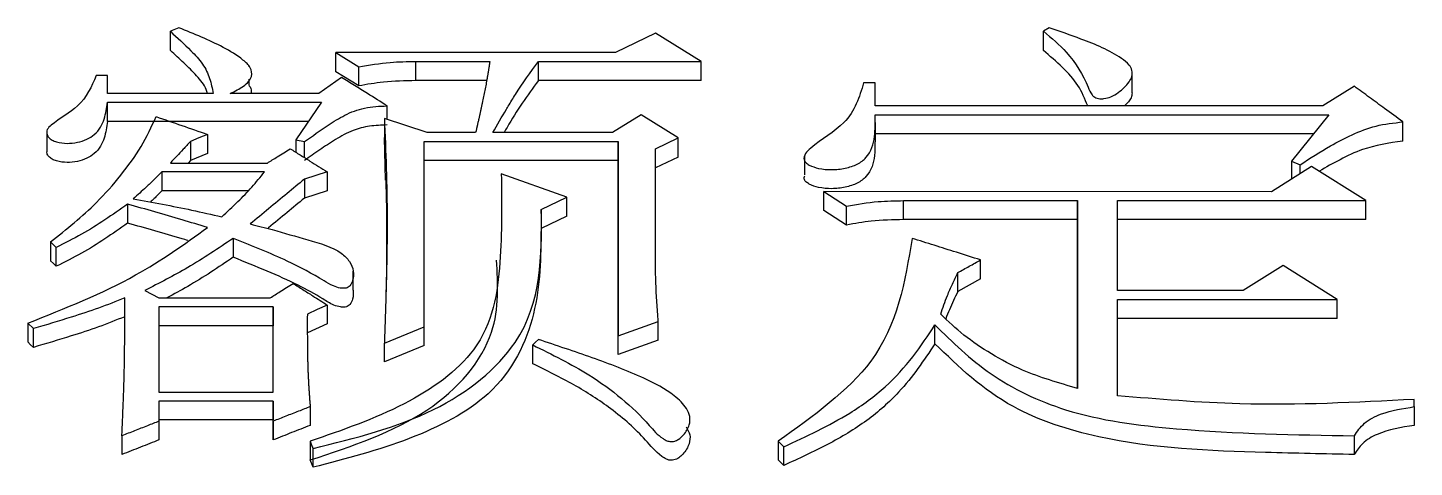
# Model space of a CAD drawing. Header units: millimetres. Extents: x 1890 to 4327, y 775 to 2498.
# Drawn here: x 2452.57 to 2457.82, y 2265.96 to 2267.63 of the extents above; entities that cross this region are included whole.
import ezdxf

# ---------------------------------------------------------------- set-up
doc = ezdxf.new("R2010")
doc.units = ezdxf.units.MM

msp = doc.modelspace()

# ---------------------------------------------------------------- linework, layer by layer
at = {"color": 7, "linetype": 'Continuous', "lineweight": 25}
for p, q in [((2453.1081, 2267.5439), (2453.1081, 2267.6166)), ((2453.1406, 2267.6301), (2453.1081, 2267.6166)), ((2454.9471, 2267.6099), (2454.7956, 2267.536)), ((2455.1201, 2267.5023), (2454.9471, 2267.6099)), ((2456.4399, 2267.63), (2456.4182, 2267.6166)), ((2456.4182, 2267.5438), (2456.4182, 2267.6166)), ((2453.7355, 2267.536), (2453.8221, 2267.4822)), ((2453.7355, 2267.4633), (2453.7355, 2267.536)), ((2454.0384, 2267.5023), (2454.3197, 2267.5023)), ((2454.0384, 2267.4297), (2454.0384, 2267.5023)), ((2454.5036, 2267.5023), (2455.1201, 2267.5023)), ((2454.5036, 2267.4297), (2454.5036, 2267.5023)), ((2455.1201, 2267.4297), (2455.1201, 2267.5023)), ((2452.8701, 2267.4485), (2452.8269, 2267.4485)), ((2452.8701, 2267.3811), (2452.8701, 2267.4485)), ((2453.4071, 2267.4823), (2453.4071, 2267.4837)), ((2453.8221, 2267.4095), (2453.7355, 2267.4633)), ((2453.8221, 2267.4095), (2453.8221, 2267.4822)), ((2456.7554, 2267.3827), (2456.7554, 2267.4561)), ((2453.4071, 2267.4111), (2453.4071, 2267.4356)), ((2453.7572, 2267.4417), (2453.6706, 2267.3811)), ((2454.3073, 2267.4297), (2454.0384, 2267.4297)), ((2455.1201, 2267.4297), (2454.5036, 2267.4297)), ((2455.78, 2267.4215), (2455.7367, 2267.4215)), ((2455.78, 2267.3338), (2455.78, 2267.4215)), ((2457.5973, 2267.408), (2457.4783, 2267.3338)), ((2453.2704, 2267.3811), (2452.8701, 2267.3811)), ((2452.8701, 2267.2749), (2452.8701, 2267.3473)), ((2453.6706, 2267.3811), (2453.3353, 2267.3811)), ((2453.6814, 2267.3473), (2453.5841, 2267.2054)), ((2453.9303, 2267.2829), (2453.9303, 2267.3338)), ((2454.893, 2267.3), (2454.7848, 2267.2324)), ((2455.0336, 2267.2121), (2454.893, 2267.3)), ((2457.4783, 2267.3338), (2455.78, 2267.3338)), ((2455.78, 2267.3), (2457.5, 2267.3)), ((2457.5, 2267.3), (2457.3593, 2267.124)), ((2453.6318, 2267.2749), (2452.8701, 2267.2749)), ((2454.0817, 2267.2324), (2453.9194, 2267.2865)), ((2453.9194, 2267.2865), (2453.9194, 2267.2142)), ((2455.7812, 2267.1978), (2455.7812, 2267.2706)), ((2457.7812, 2267.2006), (2457.7812, 2267.273)), ((2452.6391, 2267.2347), (2452.6391, 2267.162)), ((2453.1839, 2267.1986), (2453.1839, 2267.1264)), ((2453.2488, 2267.2257), (2453.2488, 2267.1534)), ((2453.5841, 2267.2054), (2453.6166, 2267.1986)), ((2453.5841, 2267.2054), (2453.5841, 2267.158)), ((2453.9241, 2267.052), (2453.9194, 2267.2142)), ((2454.0709, 2267.1986), (2454.8064, 2267.1986)), ((2454.0709, 2266.4965), (2454.0709, 2267.1986)), ((2454.2656, 2267.2324), (2454.0817, 2267.2324)), ((2454.7848, 2267.2324), (2454.3305, 2267.2324)), ((2454.8064, 2267.1986), (2454.8065, 2266.4622)), ((2454.8064, 2267.1263), (2454.8064, 2267.1986)), ((2454.9471, 2267.1715), (2455.0336, 2267.2121)), ((2455.0336, 2267.1399), (2455.0336, 2267.2121)), ((2457.4421, 2267.2276), (2455.7812, 2267.2277)), ((2453.2488, 2267.1534), (2453.1839, 2267.1264)), ((2454.9471, 2266.7566), (2454.9471, 2267.1715)), ((2455.0336, 2267.1399), (2454.9471, 2267.0993)), ((2455.5123, 2267.1451), (2455.5123, 2267.0725)), ((2453.4651, 2267.0834), (2453.0757, 2267.0834)), ((2453.0757, 2267.0834), (2453.0757, 2267.0113)), ((2453.1081, 2267.1173), (2453.4759, 2267.1173)), ((2453.1839, 2267.1264), (2453.1754, 2267.1173)), ((2453.7031, 2267.0834), (2453.7031, 2267.0113)), ((2454.8064, 2267.1263), (2454.0709, 2267.1263)), ((2454.8065, 2266.3909), (2454.8064, 2267.1263)), ((2457.4351, 2267.1037), (2457.2836, 2267.0086)), ((2457.3593, 2267.124), (2457.3918, 2267.1105)), ((2457.3593, 2267.124), (2457.3593, 2267.0562)), ((2457.3918, 2267.0765), (2457.3918, 2267.1105)), ((2457.6406, 2266.9747), (2457.4351, 2267.1037)), ((2453.6165, 2267.0562), (2453.6165, 2266.9842)), ((2454.6117, 2266.9883), (2454.3629, 2267.0766)), ((2453.4029, 2267.0113), (2453.0757, 2267.0113)), ((2453.7031, 2267.0113), (2453.6165, 2266.9842)), ((2454.5144, 2266.9407), (2454.6117, 2266.9883)), ((2454.6117, 2266.9163), (2454.6117, 2266.9883)), ((2455.5853, 2267.0087), (2455.6718, 2266.9543)), ((2457.2836, 2267.0086), (2455.5853, 2267.0087)), ((2455.5853, 2266.9367), (2455.5853, 2267.0087)), ((2455.8882, 2266.9747), (2456.548, 2266.9747)), ((2455.8882, 2266.9027), (2455.8882, 2266.9747)), ((2456.548, 2266.9747), (2456.548, 2266.2627)), ((2456.548, 2266.9027), (2456.548, 2266.9747)), ((2456.6995, 2266.9747), (2457.6406, 2266.9747)), ((2456.6995, 2266.6335), (2456.6995, 2266.9747)), ((2457.6406, 2266.9027), (2457.6406, 2266.9747)), ((2452.9459, 2266.9611), (2452.9459, 2266.8892)), ((2454.5144, 2266.9407), (2454.5144, 2266.8688)), ((2455.6718, 2266.8823), (2455.5853, 2266.9367)), ((2455.6718, 2266.8823), (2455.6718, 2266.9543)), ((2454.6117, 2266.9163), (2454.5144, 2266.8688)), ((2456.548, 2266.9027), (2455.8882, 2266.9027)), ((2456.548, 2266.2627), (2456.548, 2266.9027)), ((2457.6406, 2266.9027), (2456.6995, 2266.9027)), ((2452.6538, 2266.8181), (2452.6754, 2266.7976)), ((2452.6754, 2266.7259), (2452.6754, 2266.7976)), ((2456.1802, 2266.6781), (2456.1802, 2266.7498)), ((2457.3269, 2266.7293), (2457.1754, 2266.6335)), ((2457.5324, 2266.5993), (2457.3269, 2266.7293)), ((2453.8017, 2266.6354), (2453.8017, 2266.7078)), ((2456.0937, 2266.6304), (2456.0937, 2266.7019)), ((2456.1802, 2266.6781), (2456.0937, 2266.6304)), ((2453.0649, 2266.6062), (2453.4867, 2266.6062)), ((2457.1754, 2266.6335), (2456.6995, 2266.6335)), ((2453.0649, 2266.5719), (2453.0649, 2266.2489)), ((2453.4976, 2266.5719), (2453.0649, 2266.5719)), ((2453.4976, 2266.2489), (2453.4976, 2266.5719)), ((2453.4976, 2266.5719), (2453.4976, 2266.5005)), ((2453.7031, 2266.5788), (2453.7031, 2266.5073)), ((2456.6995, 2266.5993), (2457.5324, 2266.5993)), ((2456.6995, 2266.2351), (2456.6995, 2266.5993)), ((2457.5324, 2266.5278), (2457.5324, 2266.5993)), ((2452.5672, 2266.5102), (2452.5889, 2266.4896)), ((2452.5672, 2266.5102), (2452.5672, 2266.4389)), ((2452.935, 2266.5208), (2452.9351, 2266.5347)), ((2453.7031, 2266.5073), (2453.6274, 2266.4731)), ((2454.8065, 2266.4622), (2454.9579, 2266.5171)), ((2454.9579, 2266.4457), (2454.9579, 2266.5171)), ((2456.0072, 2266.432), (2456.0072, 2266.5034)), ((2457.5324, 2266.5278), (2456.6995, 2266.5278)), ((2452.5889, 2266.4183), (2452.5889, 2266.4896)), ((2453.4976, 2266.5005), (2453.0649, 2266.5005)), ((2453.4976, 2266.2489), (2453.4976, 2266.5005)), ((2453.9194, 2266.4347), (2454.0709, 2266.4965)), ((2454.0709, 2266.4252), (2454.0709, 2266.4965)), ((2454.8065, 2266.3909), (2454.8065, 2266.4622)), ((2453.9194, 2266.3634), (2453.9194, 2266.4347)), ((2454.0709, 2266.4252), (2453.9194, 2266.3634)), ((2454.4819, 2266.3565), (2454.4819, 2266.4278)), ((2454.9579, 2266.4457), (2454.8065, 2266.3909)), ((2453.0649, 2266.2489), (2453.4976, 2266.2489)), ((2453.4976, 2266.2144), (2453.0649, 2266.2144)), ((2453.0649, 2266.2144), (2453.0649, 2266.1384)), ((2453.4976, 2266.1384), (2453.4976, 2266.2144)), ((2453.4976, 2266.2144), (2453.4976, 2266.1434)), ((2453.6382, 2266.1937), (2453.6382, 2266.1228)), ((2455.0639, 2266.1876), (2455.0639, 2266.1885)), ((2457.8245, 2266.1937), (2457.8245, 2266.2213)), ((2457.8245, 2266.1937), (2457.8245, 2266.1227)), ((2453.4976, 2266.1434), (2453.0649, 2266.1434)), ((2453.0649, 2266.1384), (2453.0649, 2266.0676)), ((2453.4976, 2266.0676), (2453.4976, 2266.1434)), ((2453.4976, 2266.1384), (2453.4976, 2266.0676)), ((2452.9242, 2266.0832), (2452.9242, 2266.0124)), ((2457.5973, 2266.0123), (2457.5973, 2266.0831)), ((2453.649, 2265.964), (2453.649, 2266.0347)), ((2455.4122, 2266.0624), (2455.4339, 2266.0416)), ((2455.4122, 2266.0624), (2455.4122, 2265.9916)), ((2455.4339, 2265.9709), (2455.4339, 2266.0416)), ((2453.649, 2265.964), (2453.6382, 2265.9916)), ((2455.4122, 2265.9916), (2455.4339, 2265.9709))]:
    msp.add_line(p, q, dxfattribs=at)
at = {"color": 7, "linetype": 'Continuous', "lineweight": 25, "flags": 128}
for points in [[(2454.7956, 2267.536), (2454.3753, 2267.536), (2453.7355, 2267.536)], [(2452.8701, 2267.3473), (2453.2758, 2267.3473), (2453.6814, 2267.3473)], [(2453.2488, 2267.2257), (2453.2163, 2267.2121), (2453.1839, 2267.1986)], [(2453.6166, 2267.1376), (2453.6166, 2267.1513), (2453.6166, 2267.1749), (2453.6166, 2267.1986)], [(2453.7031, 2267.0834), (2453.6598, 2267.0698), (2453.6165, 2267.0562)], [(2452.6538, 2266.8181), (2452.6538, 2266.7919), (2452.6538, 2266.7691), (2452.6538, 2266.7463)], [(2453.3462, 2266.8317), (2453.3462, 2266.7998), (2453.3462, 2266.7799), (2453.3462, 2266.76)], [(2452.6754, 2266.7259), (2452.6646, 2266.7361), (2452.6538, 2266.7463)], [(2453.0108, 2266.6336), (2453.0378, 2266.6199), (2453.0649, 2266.6062)], [(2453.7031, 2266.5788), (2453.6652, 2266.5616), (2453.6274, 2266.5445)], [(2454.5035, 2266.4484), (2454.4927, 2266.4381), (2454.4819, 2266.4278)], [(2452.5889, 2266.4183), (2452.5781, 2266.4286), (2452.5673, 2266.4389)], [(2453.6382, 2266.0624), (2453.6382, 2266.0336), (2453.6382, 2266.0126), (2453.6382, 2265.9916)]]:
    msp.add_lwpolyline(points, dxfattribs=at)
at = {"color": 7, "linetype": 'Continuous', "lineweight": 25}
for points, knots in [([(2453.1081, 2267.6166), (2453.1346, 2267.5923), (2453.1781, 2267.5524), (2453.2327, 2267.4938), (2453.2595, 2267.4382), (2453.2668, 2267.4001), (2453.2704, 2267.3811)], [0, 0, 0, 0, 0.3446396, 0.5657566, 0.7835326, 1, 1, 1, 1]), ([(2453.3353, 2267.3811), (2453.3526, 2267.3896), (2453.3867, 2267.4063), (2453.4212, 2267.4416), (2453.4141, 2267.4805), (2453.3736, 2267.5181), (2453.2848, 2267.5716), (2453.1979, 2267.6068), (2453.1406, 2267.6301)], [0, 0, 0, 0, 0.121784, 0.238894, 0.329996, 0.425945, 0.621085, 1, 1, 1, 1]), ([(2456.4182, 2267.6166), (2456.4489, 2267.5908), (2456.5236, 2267.5278), (2456.5742, 2267.4419), (2456.5969, 2267.3813), (2456.6109, 2267.3675), (2456.6213, 2267.3623), (2456.6337, 2267.3602), (2456.652, 2267.3613), (2456.6773, 2267.3685), (2456.7116, 2267.3894), (2456.7385, 2267.4162), (2456.7564, 2267.4455), (2456.7556, 2267.4683), (2456.743, 2267.4926), (2456.6832, 2267.5387), (2456.5765, 2267.583), (2456.4804, 2267.6161), (2456.4399, 2267.63)], [0, 0, 0, 0, 0.1375244, 0.3354473, 0.378025, 0.3932997, 0.4036024, 0.4139367, 0.4291013, 0.4551326, 0.490172, 0.5575547, 0.5885238, 0.6196728, 0.649408, 0.6936142, 0.8709566, 1, 1, 1, 1]), ([(2453.2486, 2267.3811), (2453.2473, 2267.3859), (2453.241, 2267.4099), (2453.2078, 2267.4485), (2453.1601, 2267.4968), (2453.1255, 2267.5282), (2453.1081, 2267.5439)], [0, 0, 0, 0, 0.076897, 0.381334, 0.690062, 1, 1, 1, 1]), ([(2453.8221, 2267.4822), (2453.8618, 2267.4888), (2453.933, 2267.5008), (2454.0061, 2267.5019), (2454.0384, 2267.5023)], [0, 0, 0, 0, 0.558835, 1, 1, 1, 1]), ([(2454.3197, 2267.5023), (2454.3193, 2267.5004), (2454.3187, 2267.4964), (2454.3179, 2267.4915), (2454.317, 2267.4865), (2454.3164, 2267.4826), (2454.3157, 2267.4786), (2454.3151, 2267.4747), (2454.3144, 2267.4707), (2454.3136, 2267.4658), (2454.3129, 2267.4618), (2454.3121, 2267.4569), (2454.3112, 2267.4519), (2454.3102, 2267.446), (2454.3092, 2267.4401), (2454.3081, 2267.4341), (2454.3071, 2267.4282), (2454.3049, 2267.4164), (2454.3002, 2267.3907), (2454.295, 2267.365), (2454.2909, 2267.3453), (2454.2892, 2267.3374), (2454.2875, 2267.3295), (2454.2853, 2267.3196), (2454.2836, 2267.3117), (2454.2818, 2267.3038), (2454.2805, 2267.2979), (2454.2794, 2267.293), (2454.2783, 2267.288), (2454.2774, 2267.2841), (2454.2765, 2267.2801), (2454.2756, 2267.2762), (2454.2747, 2267.2722), (2454.2736, 2267.2673), (2454.2727, 2267.2634), (2454.2716, 2267.2584), (2454.2706, 2267.2545), (2454.2697, 2267.2505), (2454.2688, 2267.2466), (2454.2679, 2267.2426), (2454.2668, 2267.2376), (2454.2661, 2267.2345), (2454.2656, 2267.2324)], [0, 0, 0, 0, 0.021952, 0.043903, 0.054879, 0.07683, 0.087806, 0.098782, 0.120733, 0.131709, 0.15366, 0.164636, 0.186587, 0.208539, 0.23049, 0.252442, 0.274393, 0.296345, 0.384151, 0.559767, 0.581718, 0.60367, 0.647573, 0.669524, 0.713427, 0.735378, 0.75733, 0.779281, 0.790257, 0.812208, 0.823184, 0.83416, 0.856111, 0.867087, 0.889038, 0.900014, 0.921966, 0.932941, 0.943917, 0.965868, 0.976844, 1, 1, 1, 1]), ([(2454.3305, 2267.2324), (2454.3477, 2267.2622), (2454.3671, 2267.2957), (2454.3959, 2267.3438), (2454.4329, 2267.4052), (2454.4734, 2267.4609), (2454.5036, 2267.5023)], [0, 0, 0, 0, 0.3251759, 0.3658228, 0.5284142, 1, 1, 1, 1]), ([(2456.5862, 2267.3338), (2456.5756, 2267.3601), (2456.5546, 2267.4121), (2456.4914, 2267.481), (2456.4428, 2267.5228), (2456.4182, 2267.5438)], [0, 0, 0, 0, 0.335668, 0.664858, 1, 1, 1, 1]), ([(2452.8269, 2267.4485), (2452.8091, 2267.4075), (2452.777, 2267.3335), (2452.6805, 2267.2828), (2452.639, 2267.2451), (2452.6383, 2267.2272), (2452.6466, 2267.2135), (2452.6591, 2267.2035), (2452.6824, 2267.1944), (2452.716, 2267.1904), (2452.756, 2267.1944), (2452.7918, 2267.2062), (2452.8351, 2267.2328), (2452.8605, 2267.284), (2452.8669, 2267.3263), (2452.8701, 2267.3473)], [0, 0, 0, 0, 0.230991, 0.417984, 0.453958, 0.487906, 0.511162, 0.535138, 0.560232, 0.612084, 0.662769, 0.713245, 0.762331, 0.881446, 1, 1, 1, 1]), ([(2453.4065, 2267.4103), (2453.4079, 2267.4089), (2453.4164, 2267.4005), (2453.4152, 2267.3899), (2453.4143, 2267.3811)], [0, 0, 0, 0, 0.171263, 1, 1, 1, 1]), ([(2453.9303, 2267.3338), (2453.9053, 2267.3494), (2453.864, 2267.3752), (2453.8063, 2267.4112), (2453.7735, 2267.4315), (2453.7572, 2267.4417)], [0, 0, 0, 0, 0.432629, 0.716314, 1, 1, 1, 1]), ([(2454.0384, 2267.4297), (2453.9973, 2267.4289), (2453.9241, 2267.4275), (2453.8532, 2267.415), (2453.8221, 2267.4095)], [0, 0, 0, 0, 0.5610854, 1, 1, 1, 1]), ([(2454.5036, 2267.4297), (2454.4824, 2267.4013), (2454.4393, 2267.3434), (2454.399, 2267.2765), (2454.377, 2267.2391), (2454.3731, 2267.2324)], [0, 0, 0, 0, 0.442451, 0.900555, 1, 1, 1, 1]), ([(2455.7367, 2267.4215), (2455.7203, 2267.3676), (2455.6905, 2267.2701), (2455.5659, 2267.2022), (2455.5145, 2267.1543), (2455.5075, 2267.133), (2455.5172, 2267.1179), (2455.5354, 2267.1058), (2455.5686, 2267.0946), (2455.6163, 2267.0904), (2455.6671, 2267.0962), (2455.7139, 2267.1108), (2455.764, 2267.1495), (2455.7815, 2267.218), (2455.7805, 2267.2727), (2455.78, 2267.3)], [0, 0, 0, 0, 0.230342, 0.416704, 0.453392, 0.487581, 0.504129, 0.522219, 0.561724, 0.611998, 0.663323, 0.713955, 0.762021, 0.881086, 1, 1, 1, 1]), ([(2457.7812, 2267.273), (2457.7582, 2267.2899), (2457.716, 2267.3209), (2457.6547, 2267.3659), (2457.6164, 2267.394), (2457.5973, 2267.408)], [0, 0, 0, 0, 0.375947, 0.687973, 1, 1, 1, 1]), ([(2456.7546, 2267.3831), (2456.754, 2267.3768), (2456.752, 2267.3586), (2456.7361, 2267.3436), (2456.7256, 2267.3338)], [0, 0, 0, 0, 0.345967, 1, 1, 1, 1]), ([(2452.6538, 2266.8181), (2452.7143, 2266.8664), (2452.8136, 2266.9457), (2452.9215, 2267.0703), (2453.0019, 2267.1784), (2453.0367, 2267.2551), (2453.054, 2267.2933)], [0, 0, 0, 0, 0.34436, 0.564684, 0.783385, 1, 1, 1, 1]), ([(2453.054, 2267.2933), (2453.0865, 2267.282), (2453.1514, 2267.2595), (2453.2163, 2267.2369), (2453.2488, 2267.2257)], [0, 0, 0, 0, 0.4999996, 1, 1, 1, 1]), ([(2453.6166, 2267.1986), (2453.6464, 2267.2195), (2453.6958, 2267.2541), (2453.7678, 2267.3004), (2453.8436, 2267.3301), (2453.9011, 2267.3325), (2453.9302, 2267.3338)], [0, 0, 0, 0, 0.334385, 0.552202, 0.773272, 1, 1, 1, 1]), ([(2452.8701, 2267.2749), (2452.8669, 2267.2539), (2452.8605, 2267.2117), (2452.8351, 2267.1606), (2452.7918, 2267.134), (2452.756, 2267.1221), (2452.716, 2267.1182), (2452.6824, 2267.1222), (2452.6591, 2267.1312), (2452.6469, 2267.1413), (2452.6391, 2267.1521), (2452.6404, 2267.1594), (2452.641, 2267.1625)], [0, 0, 0, 0, 0.223965, 0.44903, 0.541825, 0.637278, 0.73315, 0.831226, 0.878675, 0.923993, 0.967934, 1, 1, 1, 1]), ([(2453.9302, 2267.2614), (2453.9079, 2267.2605), (2453.8634, 2267.2588), (2453.7941, 2267.2415), (2453.7344, 2267.2065), (2453.6741, 2267.1674), (2453.6357, 2267.14), (2453.6166, 2267.1263)], [0, 0, 0, 0, 0.175432, 0.348604, 0.567478, 0.784095, 1, 1, 1, 1]), ([(2453.9194, 2267.2865), (2453.922, 2267.2232), (2453.9272, 2267.0965), (2453.93, 2266.9533), (2453.9299, 2266.8716), (2453.9298, 2266.8516), (2453.9298, 2266.8457), (2453.9297, 2266.8397), (2453.9297, 2266.8337), (2453.9296, 2266.8277), (2453.9296, 2266.8197), (2453.9295, 2266.8117), (2453.9294, 2266.8038), (2453.9293, 2266.7978), (2453.9292, 2266.7918), (2453.9291, 2266.7858), (2453.9291, 2266.7798), (2453.929, 2266.7738), (2453.9288, 2266.7658), (2453.9287, 2266.7578), (2453.9286, 2266.7498), (2453.9285, 2266.7438), (2453.9283, 2266.7378), (2453.9282, 2266.7318), (2453.9281, 2266.7258), (2453.928, 2266.7198), (2453.9279, 2266.7138), (2453.9277, 2266.7078), (2453.9275, 2266.6998), (2453.9274, 2266.6918), (2453.9272, 2266.6838), (2453.927, 2266.6778), (2453.9269, 2266.6718), (2453.9267, 2266.6658), (2453.9266, 2266.6598), (2453.9264, 2266.6538), (2453.9262, 2266.6458), (2453.926, 2266.6378), (2453.9257, 2266.6298), (2453.9256, 2266.6238), (2453.9254, 2266.6178), (2453.9252, 2266.6118), (2453.9251, 2266.6058), (2453.9249, 2266.5998), (2453.9247, 2266.5937), (2453.9245, 2266.5877), (2453.9243, 2266.5797), (2453.924, 2266.5717), (2453.9238, 2266.5637), (2453.9236, 2266.5577), (2453.9234, 2266.5516), (2453.9232, 2266.5456), (2453.923, 2266.5396), (2453.9228, 2266.5336), (2453.9225, 2266.5256), (2453.9223, 2266.5175), (2453.922, 2266.5095), (2453.9218, 2266.5035), (2453.9216, 2266.4975), (2453.9214, 2266.4914), (2453.9212, 2266.4854), (2453.921, 2266.4794), (2453.9208, 2266.4734), (2453.9205, 2266.4653), (2453.9202, 2266.4573), (2453.9199, 2266.4493), (2453.9197, 2266.4424), (2453.9195, 2266.4375), (2453.9194, 2266.4347)], [0, 0, 0, 0, 0.22469, 0.449389, 0.505561, 0.512583, 0.519604, 0.526626, 0.533648, 0.540669, 0.547691, 0.561734, 0.568755, 0.575777, 0.582798, 0.58982, 0.596841, 0.603863, 0.610884, 0.624928, 0.631949, 0.638971, 0.645992, 0.653014, 0.660035, 0.667057, 0.674078, 0.6811, 0.688121, 0.702165, 0.709186, 0.716208, 0.723229, 0.730251, 0.737272, 0.744294, 0.751315, 0.765358, 0.77238, 0.779401, 0.786423, 0.793445, 0.800466, 0.807488, 0.814509, 0.821531, 0.828552, 0.842595, 0.849617, 0.856638, 0.86366, 0.870682, 0.877703, 0.884725, 0.891746, 0.905789, 0.912811, 0.919832, 0.926854, 0.933875, 0.940897, 0.947918, 0.95494, 0.961962, 0.976005, 0.983026, 0.990048, 1, 1, 1, 1]), ([(2457.3918, 2267.1105), (2457.4293, 2267.1352), (2457.4914, 2267.1762), (2457.5881, 2267.225), (2457.6777, 2267.2621), (2457.7465, 2267.2693), (2457.7812, 2267.273)], [0, 0, 0, 0, 0.334836, 0.553745, 0.775373, 1, 1, 1, 1]), ([(2453.1839, 2267.1986), (2453.1747, 2267.1888), (2453.1576, 2267.1704), (2453.1323, 2267.1433), (2453.1162, 2267.126), (2453.1081, 2267.1173)], [0, 0, 0, 0, 0.361282, 0.680641, 1, 1, 1, 1]), ([(2455.7791, 2267.1978), (2455.7793, 2267.1804), (2455.7796, 2267.1356), (2455.7639, 2267.0773), (2455.7139, 2267.0387), (2455.6671, 2267.0241), (2455.6163, 2267.0183), (2455.5686, 2267.0225), (2455.5353, 2267.0337), (2455.5175, 2267.0457), (2455.509, 2267.0571), (2455.5122, 2267.0649), (2455.5137, 2267.0688)], [0, 0, 0, 0, 0.155828, 0.400477, 0.499289, 0.603425, 0.70901, 0.812432, 0.89368, 0.93087, 0.964878, 1, 1, 1, 1]), ([(2457.7812, 2267.2006), (2457.7285, 2267.1926), (2457.6422, 2267.1796), (2457.543, 2267.1302), (2457.4893, 2267.1016), (2457.4645, 2267.0855), (2457.4643, 2267.0853)], [0, 0, 0, 0, 0.438916, 0.719527, 0.99737, 1, 1, 1, 1]), ([(2453.4759, 2267.1173), (2453.4884, 2267.1251), (2453.5091, 2267.1381), (2453.5379, 2267.1561), (2453.5543, 2267.1664), (2453.5625, 2267.1715)], [0, 0, 0, 0, 0.4326487, 0.7163239, 1, 1, 1, 1]), ([(2453.5625, 2267.1715), (2453.5749, 2267.1637), (2453.5999, 2267.1481), (2453.6468, 2267.1187), (2453.6812, 2267.0971), (2453.7031, 2267.0834)], [0, 0, 0, 0, 0.2662424, 0.5324848, 1, 1, 1, 1]), ([(2453.0757, 2267.0834), (2453.0659, 2267.0737), (2453.0462, 2267.0543), (2453.0106, 2267.0201), (2452.9838, 2266.9961), (2452.9675, 2266.9815)], [0, 0, 0, 0, 0.280921, 0.561854, 1, 1, 1, 1]), ([(2453.3028, 2266.9134), (2453.3237, 2266.9324), (2453.3639, 2266.9689), (2453.4178, 2267.0257), (2453.4493, 2267.0641), (2453.4651, 2267.0834)], [0, 0, 0, 0, 0.349925, 0.674457, 1, 1, 1, 1]), ([(2453.6165, 2267.0562), (2453.5945, 2267.038), (2453.5492, 2267.0006), (2453.4807, 2266.944), (2453.4343, 2266.9055), (2453.4111, 2266.8862)], [0, 0, 0, 0, 0.321741, 0.660871, 1, 1, 1, 1]), ([(2454.3629, 2267.0766), (2454.3645, 2266.9655), (2454.3677, 2266.7434), (2454.3157, 2266.4136), (2454.0005, 2266.1876), (2453.7605, 2266.1047), (2453.6382, 2266.0624)], [0, 0, 0, 0, 0.273656, 0.546764, 0.768873, 1, 1, 1, 1]), ([(2453.9248, 2267.0548), (2453.9263, 2266.9873), (2453.9287, 2266.8863), (2453.9276, 2266.7128), (2453.9259, 2266.6407), (2453.9249, 2266.6005)], [0, 0, 0, 0, 0.471599, 0.706014, 1, 1, 1, 1]), ([(2452.9675, 2266.9815), (2453.0416, 2266.968), (2453.1543, 2266.9476), (2453.2649, 2266.9222), (2453.3028, 2266.9134)], [0, 0, 0, 0, 0.6569803, 1, 1, 1, 1]), ([(2453.0757, 2267.0113), (2453.0659, 2267.0016), (2453.0516, 2266.9874), (2453.0369, 2266.9735), (2453.0323, 2266.9691)], [0, 0, 0, 0, 0.685137, 1, 1, 1, 1]), ([(2453.6165, 2266.9842), (2453.5945, 2266.966), (2453.5492, 2266.9286), (2453.5028, 2266.8902), (2453.4784, 2266.8701), (2453.4772, 2266.8691)], [0, 0, 0, 0, 0.47479, 0.974676, 1, 1, 1, 1]), ([(2455.6718, 2266.9543), (2455.7116, 2266.961), (2455.7827, 2266.9731), (2455.8559, 2266.9742), (2455.8882, 2266.9747)], [0, 0, 0, 0, 0.558835, 1, 1, 1, 1]), ([(2452.9459, 2266.9611), (2452.9173, 2266.9412), (2452.8608, 2266.9019), (2452.7723, 2266.8457), (2452.7078, 2266.8136), (2452.6754, 2266.7976)], [0, 0, 0, 0, 0.3384511, 0.6681197, 1, 1, 1, 1]), ([(2453.2487, 2266.8726), (2453.2166, 2266.8825), (2453.1505, 2266.9028), (2453.0496, 2266.9324), (2452.9804, 2266.9515), (2452.9459, 2266.9611)], [0, 0, 0, 0, 0.320379, 0.660141, 1, 1, 1, 1]), ([(2453.649, 2266.0347), (2453.8083, 2266.0745), (2454.1188, 2266.1521), (2454.5187, 2266.475), (2454.516, 2266.7653), (2454.5144, 2266.9407)], [0, 0, 0, 0, 0.294377, 0.573566, 1, 1, 1, 1]), ([(2452.5672, 2266.5102), (2452.709, 2266.5664), (2452.9602, 2266.666), (2453.1612, 2266.8099), (2453.2487, 2266.8726)], [0, 0, 0, 0, 0.5642098, 1, 1, 1, 1]), ([(2452.9459, 2266.8892), (2452.9173, 2266.8692), (2452.861, 2266.8298), (2452.7723, 2266.7738), (2452.7078, 2266.7419), (2452.6754, 2266.7259)], [0, 0, 0, 0, 0.3386468, 0.6682986, 1, 1, 1, 1]), ([(2453.1744, 2266.8235), (2453.1671, 2266.8258), (2453.1257, 2266.8385), (2453.0495, 2266.8604), (2452.9804, 2266.8796), (2452.9459, 2266.8892)], [0, 0, 0, 0, 0.097268, 0.548576, 1, 1, 1, 1]), ([(2453.4111, 2266.8862), (2453.439, 2266.8792), (2453.5127, 2266.8605), (2453.6276, 2266.8258), (2453.74, 2266.7948), (2453.7894, 2266.745), (2453.8046, 2266.7085), (2453.8018, 2266.6766), (2453.7931, 2266.6555), (2453.7828, 2266.6465), (2453.7749, 2266.6431), (2453.7646, 2266.6418), (2453.7475, 2266.6435), (2453.7204, 2266.6521), (2453.6579, 2266.6909), (2453.5392, 2266.7555), (2453.4174, 2266.8022), (2453.3488, 2266.8306), (2453.3461, 2266.8317)], [0, 0, 0, 0, 0.080829, 0.213073, 0.345773, 0.395058, 0.444233, 0.491132, 0.518332, 0.527917, 0.53551, 0.543103, 0.555865, 0.581938, 0.622671, 0.782526, 0.991638, 1, 1, 1, 1]), ([(2454.5144, 2266.8688), (2454.5127, 2266.7614), (2454.5092, 2266.5463), (2454.3648, 2266.2389), (2454.0165, 2266.0594), (2453.7728, 2265.9961), (2453.649, 2265.964)], [0, 0, 0, 0, 0.271412, 0.543735, 0.768302, 1, 1, 1, 1]), ([(2455.8882, 2266.9027), (2455.8471, 2266.9019), (2455.7739, 2266.9005), (2455.703, 2266.8879), (2455.6718, 2266.8823)], [0, 0, 0, 0, 0.561085, 1, 1, 1, 1]), ([(2453.3461, 2266.8317), (2453.2899, 2266.7939), (2453.2089, 2266.7395), (2453.0936, 2266.6762), (2453.0384, 2266.6478), (2453.0108, 2266.6336)], [0, 0, 0, 0, 0.532376, 0.766064, 1, 1, 1, 1]), ([(2455.9206, 2266.8317), (2455.8935, 2266.6679), (2455.8445, 2266.3711), (2455.546, 2266.1579), (2455.4122, 2266.0624)], [0, 0, 0, 0, 0.551895, 1, 1, 1, 1]), ([(2456.1802, 2266.7498), (2456.1496, 2266.7595), (2456.091, 2266.778), (2456.0044, 2266.8053), (2455.9485, 2266.8229), (2455.9206, 2266.8317)], [0, 0, 0, 0, 0.354383, 0.677192, 1, 1, 1, 1]), ([(2453.3461, 2266.7599), (2453.2901, 2266.722), (2453.21, 2266.6678), (2453.1216, 2266.6204), (2453.0951, 2266.6062)], [0, 0, 0, 0, 0.700787, 1, 1, 1, 1]), ([(2453.8015, 2266.6358), (2453.8018, 2266.6241), (2453.8023, 2266.6054), (2453.7934, 2266.5845), (2453.7833, 2266.5754), (2453.7755, 2266.5718), (2453.7654, 2266.5703), (2453.7488, 2266.5717), (2453.7193, 2266.5807), (2453.6702, 2266.6129), (2453.5881, 2266.6577), (2453.4731, 2266.709), (2453.3894, 2266.7426), (2453.3461, 2266.76)], [0, 0, 0, 0, 0.082308, 0.1312, 0.148471, 0.162293, 0.176133, 0.198356, 0.243248, 0.33149, 0.526018, 0.754923, 1, 1, 1, 1]), ([(2453.6382, 2265.9916), (2453.7966, 2266.0444), (2454.1039, 2266.1469), (2454.3618, 2266.4515), (2454.3502, 2266.6576), (2454.3451, 2266.7496)], [0, 0, 0, 0, 0.370667, 0.719175, 1, 1, 1, 1]), ([(2454.9579, 2266.5171), (2454.956, 2266.5408), (2454.9523, 2266.5884), (2454.9484, 2266.6683), (2454.9475, 2266.7243), (2454.9471, 2266.7566)], [0, 0, 0, 0, 0.29749, 0.594994, 1, 1, 1, 1]), ([(2456.0937, 2266.7019), (2456.1081, 2266.7099), (2456.137, 2266.7259), (2456.1658, 2266.7418), (2456.1802, 2266.7498)], [0, 0, 0, 0, 0.4999983, 1, 1, 1, 1]), ([(2453.4867, 2266.6062), (2453.4992, 2266.6141), (2453.5199, 2266.6272), (2453.5487, 2266.6454), (2453.5651, 2266.6558), (2453.5733, 2266.6609)], [0, 0, 0, 0, 0.432649, 0.716324, 1, 1, 1, 1]), ([(2453.5733, 2266.6609), (2453.5858, 2266.653), (2453.6107, 2266.6373), (2453.654, 2266.6099), (2453.6848, 2266.5904), (2453.7031, 2266.5788)], [0, 0, 0, 0, 0.288429, 0.576858, 1, 1, 1, 1]), ([(2456.0288, 2266.5445), (2456.0369, 2266.5681), (2456.05, 2266.6065), (2456.0734, 2266.6586), (2456.0869, 2266.6875), (2456.0937, 2266.7019)], [0, 0, 0, 0, 0.443144, 0.721519, 1, 1, 1, 1]), ([(2452.9351, 2266.6062), (2452.9021, 2266.5929), (2452.8361, 2266.5664), (2452.72, 2266.5283), (2452.6369, 2266.5038), (2452.5889, 2266.4896)], [0, 0, 0, 0, 0.296607, 0.593255, 1, 1, 1, 1]), ([(2452.9242, 2266.0832), (2452.9246, 2266.0908), (2452.9253, 2266.1061), (2452.9261, 2266.1251), (2452.9268, 2266.1404), (2452.9273, 2266.1518), (2452.9277, 2266.1613), (2452.9281, 2266.1709), (2452.9286, 2266.1842), (2452.9294, 2266.2033), (2452.9301, 2266.2223), (2452.9308, 2266.2413), (2452.9313, 2266.2565), (2452.9319, 2266.2756), (2452.9324, 2266.2908), (2452.9329, 2266.3098), (2452.9333, 2266.325), (2452.9336, 2266.3402), (2452.9339, 2266.3554), (2452.9341, 2266.3706), (2452.9344, 2266.3896), (2452.9346, 2266.4029), (2452.9347, 2266.4162), (2452.9348, 2266.4237), (2452.9348, 2266.4332), (2452.9349, 2266.4408), (2452.9349, 2266.4484), (2452.935, 2266.456), (2452.935, 2266.4636), (2452.9351, 2266.473), (2452.9351, 2266.4806), (2452.9351, 2266.4901), (2452.9351, 2266.4977), (2452.9351, 2266.5072), (2452.9352, 2266.5147), (2452.9352, 2266.5223), (2452.9352, 2266.5299), (2452.9352, 2266.5375), (2452.9352, 2266.5469), (2452.9351, 2266.5545), (2452.9351, 2266.564), (2452.9351, 2266.5706), (2452.9351, 2266.5762), (2452.9351, 2266.58), (2452.9351, 2266.5838), (2452.9351, 2266.5885), (2452.9351, 2266.5923), (2452.9351, 2266.5968), (2452.9351, 2266.6011), (2452.9351, 2266.6045), (2452.9351, 2266.6062)], [0, 0, 0, 0, 0.043584, 0.087168, 0.10896, 0.130753, 0.152545, 0.163441, 0.185233, 0.228817, 0.272401, 0.294193, 0.337777, 0.35957, 0.403154, 0.424946, 0.46853, 0.490322, 0.512114, 0.555699, 0.577491, 0.621075, 0.631971, 0.653763, 0.664659, 0.686451, 0.697347, 0.708243, 0.730035, 0.740931, 0.762723, 0.773619, 0.795412, 0.806308, 0.8281, 0.838996, 0.849892, 0.871684, 0.88258, 0.904372, 0.915268, 0.93706, 0.942508, 0.947956, 0.958852, 0.9643, 0.975196, 0.980644, 0.990322, 1, 1, 1, 1]), ([(2456.0937, 2266.6304), (2456.0828, 2266.6074), (2456.0666, 2266.5733), (2456.0526, 2266.5386), (2456.0481, 2266.5272)], [0, 0, 0, 0, 0.672169, 1, 1, 1, 1]), ([(2452.9351, 2266.5347), (2452.9021, 2266.5215), (2452.8361, 2266.495), (2452.7198, 2266.4572), (2452.6369, 2266.4326), (2452.5889, 2266.4183)], [0, 0, 0, 0, 0.2967204, 0.593461, 1, 1, 1, 1]), ([(2453.6274, 2266.5445), (2453.6273, 2266.5057), (2453.6272, 2266.4645), (2453.6277, 2266.4207), (2453.6278, 2266.4134), (2453.6279, 2266.4061), (2453.628, 2266.3988), (2453.6281, 2266.3928), (2453.6282, 2266.3867), (2453.6283, 2266.3818), (2453.6284, 2266.3757), (2453.6285, 2266.3697), (2453.6288, 2266.3599), (2453.6291, 2266.3502), (2453.6294, 2266.3405), (2453.6296, 2266.3332), (2453.6299, 2266.3259), (2453.6303, 2266.3161), (2453.6307, 2266.3076), (2453.6311, 2266.2991), (2453.6313, 2266.2942), (2453.6316, 2266.2881), (2453.6319, 2266.282), (2453.6325, 2266.2723), (2453.6331, 2266.2626), (2453.6339, 2266.2504), (2453.6346, 2266.2406), (2453.6355, 2266.2285), (2453.6362, 2266.2187), (2453.6372, 2266.2063), (2453.6378, 2266.1988), (2453.6382, 2266.1937)], [0, 0, 0, 0, 0.332695, 0.353489, 0.374282, 0.395075, 0.415869, 0.436662, 0.447059, 0.467852, 0.478249, 0.499042, 0.519836, 0.561423, 0.582216, 0.603009, 0.623803, 0.644596, 0.686183, 0.69658, 0.717373, 0.72777, 0.748563, 0.769356, 0.810943, 0.831737, 0.873323, 0.894117, 0.935704, 0.956497, 1, 1, 1, 1]), ([(2455.4339, 2266.0416), (2455.5202, 2266.0815), (2455.6613, 2266.1468), (2455.8228, 2266.2662), (2455.927, 2266.3813), (2455.9806, 2266.4628), (2456.0072, 2266.5033)], [0, 0, 0, 0, 0.347372, 0.56793, 0.785018, 1, 1, 1, 1]), ([(2456.0072, 2266.5034), (2456.0732, 2266.4386), (2456.2057, 2266.3085), (2456.5201, 2266.1552), (2457.0042, 2266.0938), (2457.3727, 2266.0871), (2457.5973, 2266.0831)], [0, 0, 0, 0, 0.189312, 0.380663, 0.622562, 1, 1, 1, 1]), ([(2456.548, 2266.2627), (2456.4765, 2266.2835), (2456.3594, 2266.3176), (2456.2195, 2266.3921), (2456.1143, 2266.4631), (2456.0572, 2266.5175), (2456.0288, 2266.5445)], [0, 0, 0, 0, 0.34637, 0.567178, 0.784978, 1, 1, 1, 1]), ([(2454.4819, 2266.4278), (2454.5549, 2266.3916), (2454.7251, 2266.3074), (2454.8793, 2266.1784), (2454.9572, 2266.0836), (2454.9873, 2266.0656), (2454.9994, 2266.0614), (2455.0111, 2266.0609), (2455.0226, 2266.0634), (2455.0384, 2266.0714), (2455.0598, 2266.0915), (2455.0769, 2266.1212), (2455.0803, 2266.1565), (2455.0624, 2266.1958), (2455.0074, 2266.2493), (2454.8839, 2266.314), (2454.7076, 2266.3803), (2454.5716, 2266.4256), (2454.5035, 2266.4484)], [0, 0, 0, 0, 0.163054, 0.3801016, 0.4338943, 0.4429487, 0.4520876, 0.4580059, 0.4639132, 0.4738466, 0.4929621, 0.5283931, 0.555625, 0.5828501, 0.6338445, 0.7244784, 0.8619279, 1, 1, 1, 1]), ([(2456.0072, 2266.432), (2455.965, 2266.3694), (2455.8952, 2266.2656), (2455.7527, 2266.1378), (2455.6013, 2266.0475), (2455.4899, 2265.9965), (2455.4339, 2265.9709)], [0, 0, 0, 0, 0.332711, 0.551426, 0.774321, 1, 1, 1, 1]), ([(2457.5973, 2266.0123), (2457.4853, 2266.0147), (2457.1613, 2266.0214), (2456.7113, 2266.0392), (2456.2588, 2266.1883), (2456.0969, 2266.3451), (2456.0072, 2266.432)], [0, 0, 0, 0, 0.18828, 0.544715, 0.747801, 1, 1, 1, 1]), ([(2455.0632, 2266.117), (2455.0689, 2266.1073), (2455.0811, 2266.0867), (2455.0767, 2266.0496), (2455.0599, 2266.0212), (2455.0397, 2266.0021), (2455.0261, 2265.9937), (2455.012, 2265.9902), (2455.0005, 2265.9905), (2454.9859, 2265.9951), (2454.9503, 2266.0185), (2454.894, 2266.09), (2454.7869, 2266.184), (2454.6399, 2266.2792), (2454.5348, 2266.3306), (2454.4819, 2266.3565)], [0, 0, 0, 0, 0.046163, 0.098158, 0.160107, 0.179858, 0.204104, 0.21503, 0.226044, 0.23927, 0.264226, 0.376378, 0.598998, 0.797949, 1, 1, 1, 1]), ([(2453.6382, 2266.1937), (2453.6235, 2266.1879), (2453.5927, 2266.1758), (2453.5458, 2266.1574), (2453.5136, 2266.1448), (2453.4976, 2266.1384)], [0, 0, 0, 0, 0.3137275, 0.6568637, 1, 1, 1, 1]), ([(2457.8245, 2266.2213), (2457.604, 2266.2098), (2457.228, 2266.1902), (2456.8541, 2266.2219), (2456.6995, 2266.2351)], [0, 0, 0, 0, 0.586461, 1, 1, 1, 1]), ([(2457.5973, 2266.0831), (2457.6085, 2266.0999), (2457.6312, 2266.1342), (2457.7122, 2266.176), (2457.7816, 2266.1869), (2457.8245, 2266.1937)], [0, 0, 0, 0, 0.268929, 0.548046, 1, 1, 1, 1]), ([(2453.0649, 2266.1384), (2453.0502, 2266.1327), (2453.0194, 2266.1206), (2452.9725, 2266.1021), (2452.9403, 2266.0895), (2452.9242, 2266.0832)], [0, 0, 0, 0, 0.313727, 0.656864, 1, 1, 1, 1]), ([(2453.6382, 2266.1228), (2453.6147, 2266.1136), (2453.5679, 2266.0952), (2453.521, 2266.0768), (2453.4976, 2266.0676)], [0, 0, 0, 0, 0.5, 1, 1, 1, 1]), ([(2457.8245, 2266.1227), (2457.7754, 2266.1148), (2457.7022, 2266.103), (2457.6259, 2266.0575), (2457.6066, 2266.027), (2457.5973, 2266.0123)], [0, 0, 0, 0, 0.513979, 0.766535, 1, 1, 1, 1]), ([(2453.0649, 2266.0676), (2453.0414, 2266.0584), (2452.9946, 2266.04), (2452.9477, 2266.0216), (2452.9242, 2266.0124)], [0, 0, 0, 0, 0.5, 1, 1, 1, 1]), ([(2453.6382, 2266.0624), (2453.64, 2266.0578), (2453.6436, 2266.0486), (2453.6472, 2266.0393), (2453.649, 2266.0347)], [0, 0, 0, 0, 0.499988, 1, 1, 1, 1])]:
    msp.add_open_spline(points, degree=3, knots=knots, dxfattribs=at)

doc.saveas('drawing.dxf')
